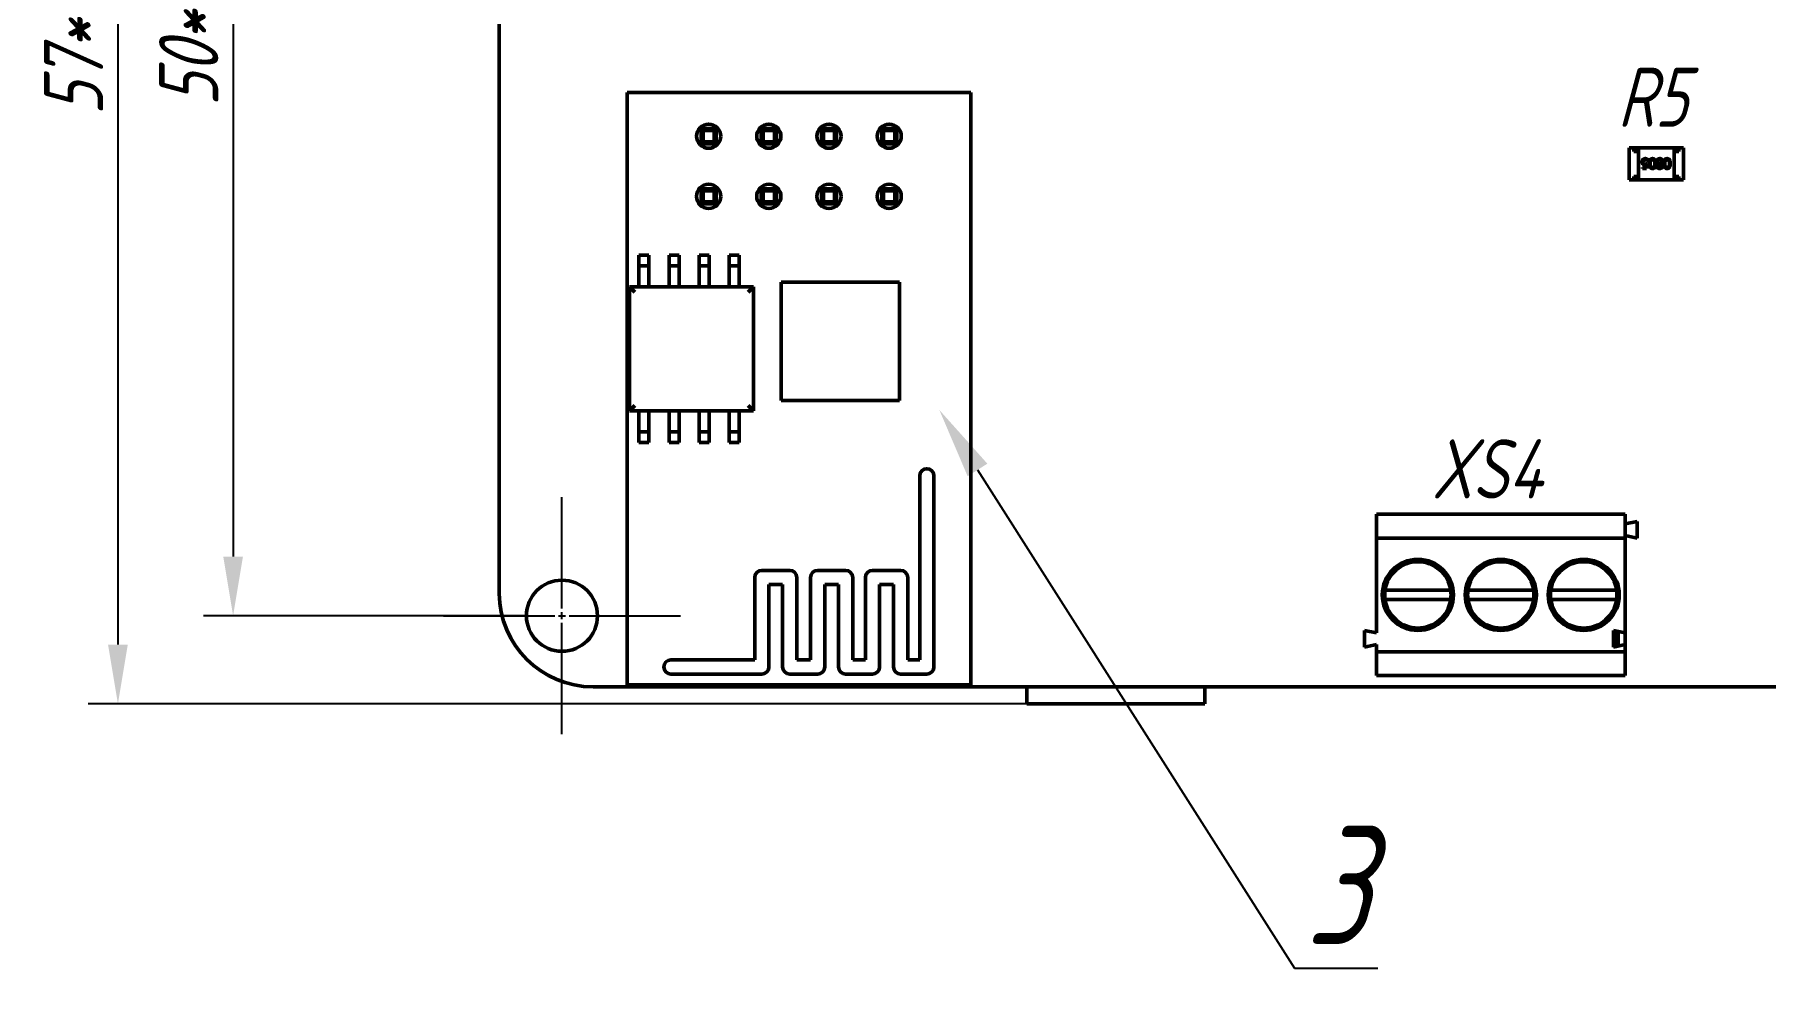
# Model space of a CAD drawing. Header units: millimetres. Extents: x 2803 to 446186229, y 1206 to 1506.
# Drawn here: x 2816.7 to 2889.8, y 1409.6 to 1449.5 of the extents above; entities that cross this region are included whole.
import ezdxf
from ezdxf import colors
from ezdxf.entities.mleader import LeaderData, LeaderLine
from ezdxf.math import Vec2, Vec3

# ---------------------------------------------------------------- set-up
doc = ezdxf.new("R2010")
doc.units = ezdxf.units.MM
doc.linetypes.add('CENTER2', pattern=[28.575, 19.05, -3.175, 3.175, -3.175])
doc.layers.add('Tonk', color=7, linetype='Continuous', lineweight=25)
doc.layers.add('Видимый контур (ГОСТ)', color=7, linetype='Continuous', lineweight=50)
doc.styles.get("Standard").update_dxf_attribs({"font": '', "width": 0.8, "oblique": 15})
doc.styles.get('Standard').set_extended_font_data('GOST type B')
doc.dimstyles.new('ISO-25', dxfattribs={"dimtxt": 2.5, "dimasz": 2.5, "dimexe": 1.25, "dimexo": 0, "dimtad": 1, "dimtxsty": 'Standard', "dimcen": 2.5, "dimadec": 0, "dimazin": 0, "dimtfac": 1, "dimtmove": 0, "dimatfit": 3, "dimfxl": 1, "dimarcsym": 0})

# ---------------------------------------------------------------- blocks, each defined once
blk = doc.blocks.new('*D35')
at = {"layer": 'Tonk', "color": 0, "lineweight": -2, "transparency": 16777216}
for p, q in [((2840.765, 1475.003), (2819.001, 1475.003)), ((2820.251, 1472.503), (2820.251, 1423.798)), ((2858.601, 1421.298), (2819.001, 1421.298))]:
    blk.add_line(p, q, dxfattribs=at)
at = {"layer": 'Tonk', "color": 0, "transparency": 16777216}
for points in [[(2819.834, 1472.503), (2820.668, 1472.503), (2820.251, 1475.003)], [(2819.834, 1423.798), (2820.668, 1423.798), (2820.251, 1421.298)]]:
    blk.add_solid(points, dxfattribs=at)
at = {"layer": 'Tonk', "color": 0, "transparency": 16777216, "insert": (2818.376, 1448.151), "char_height": 2.5, "attachment_point": 5, "rotation": 90}
blk.add_mtext('57*', dxfattribs=at)
blk = doc.blocks.new('*U41')
at = {"layer": 'Tonk', "color": 0, "linetype": 'CENTER2', "transparency": 16777216}
for p, q in [((0, 0.3), (0, 5)), ((-5, 0), (-0.3, 0)), ((0.3, 0), (5, 0)), ((0, -5), (0, -0.3))]:
    blk.add_line(p, q, dxfattribs=at)
at = {"layer": 'Tonk', "color": 0, "linetype": 'Continuous', "transparency": 16777216}
for p, q in [((-0.15, 0), (0.15, 0)), ((0, -0.15), (0, 0.15))]:
    blk.add_line(p, q, dxfattribs=at)
blk = doc.blocks.new('*D46')
at = {"layer": 'Tonk', "color": 0, "lineweight": -2, "transparency": 16777216}
for p, q in [((2837.49, 1472.009), (2823.862, 1472.009)), ((2825.112, 1469.509), (2825.112, 1427.519)), ((2837.49, 1425.019), (2823.862, 1425.019))]:
    blk.add_line(p, q, dxfattribs=at)
at = {"layer": 'Tonk', "color": 0, "transparency": 16777216}
for points in [[(2824.695, 1469.509), (2825.528, 1469.509), (2825.112, 1472.009)], [(2824.695, 1427.519), (2825.528, 1427.519), (2825.112, 1425.019)]]:
    blk.add_solid(points, dxfattribs=at)
at = {"layer": 'Tonk', "color": 0, "transparency": 16777216, "insert": (2823.237, 1448.514), "char_height": 2.5, "attachment_point": 5, "rotation": 90}
blk.add_mtext('50*', dxfattribs=at)

msp = doc.modelspace()

# ---------------------------------------------------------------- linework, layer by layer
at = {"layer": 'Видимый контур (ГОСТ)'}
for p, q in [((2836.34, 1425.959), (2836.335, 1470.574)), ((2841.74, 1447.099), (2841.74, 1422.099)), ((2856.24, 1447.099), (2841.74, 1447.099)), ((2856.24, 1422.099), (2856.24, 1447.099)), ((2844.862, 1444.942), (2844.862, 1445.577)), ((2844.862, 1445.577), (2845.497, 1445.577)), ((2844.943, 1445.497), (2844.862, 1445.577)), ((2844.943, 1445.497), (2845.417, 1445.497)), ((2844.943, 1445.022), (2844.943, 1445.497)), ((2845.417, 1445.497), (2845.497, 1445.577)), ((2845.417, 1445.497), (2845.417, 1445.022)), ((2845.497, 1445.577), (2845.497, 1444.942)), ((2847.402, 1444.942), (2847.402, 1445.577)), ((2847.402, 1445.577), (2848.037, 1445.577)), ((2847.483, 1445.497), (2847.402, 1445.577)), ((2847.483, 1445.497), (2847.957, 1445.497)), ((2847.483, 1445.022), (2847.483, 1445.497)), ((2847.957, 1445.497), (2848.037, 1445.577)), ((2847.957, 1445.497), (2847.957, 1445.022)), ((2848.037, 1445.577), (2848.037, 1444.942)), ((2849.942, 1444.942), (2849.942, 1445.577)), ((2849.942, 1445.577), (2850.577, 1445.577)), ((2850.023, 1445.497), (2849.942, 1445.577)), ((2850.023, 1445.497), (2850.497, 1445.497)), ((2850.023, 1445.022), (2850.023, 1445.497)), ((2850.497, 1445.497), (2850.577, 1445.577)), ((2850.497, 1445.497), (2850.497, 1445.022)), ((2850.577, 1445.577), (2850.577, 1444.942)), ((2852.482, 1444.942), (2852.482, 1445.577)), ((2852.482, 1445.577), (2853.117, 1445.577)), ((2852.563, 1445.497), (2852.482, 1445.577)), ((2852.563, 1445.497), (2853.037, 1445.497)), ((2852.563, 1445.022), (2852.563, 1445.497)), ((2853.037, 1445.497), (2853.117, 1445.577)), ((2853.037, 1445.497), (2853.037, 1445.022)), ((2853.117, 1445.577), (2853.117, 1444.942)), ((2844.943, 1445.022), (2844.862, 1444.942)), ((2845.497, 1444.942), (2844.862, 1444.942)), ((2845.417, 1445.022), (2844.943, 1445.022)), ((2845.417, 1445.022), (2845.497, 1444.942)), ((2847.483, 1445.022), (2847.402, 1444.942)), ((2848.037, 1444.942), (2847.402, 1444.942)), ((2847.957, 1445.022), (2847.483, 1445.022)), ((2847.957, 1445.022), (2848.037, 1444.942)), ((2850.023, 1445.022), (2849.942, 1444.942)), ((2850.577, 1444.942), (2849.942, 1444.942)), ((2850.497, 1445.022), (2850.023, 1445.022)), ((2850.497, 1445.022), (2850.577, 1444.942)), ((2852.563, 1445.022), (2852.482, 1444.942)), ((2853.117, 1444.942), (2852.482, 1444.942)), ((2853.037, 1445.022), (2852.563, 1445.022)), ((2853.037, 1445.022), (2853.117, 1444.942)), ((2884.02, 1444.764), (2884.02, 1443.414)), ((2884.02, 1444.764), (2884.22, 1444.764)), ((2884.42, 1444.764), (2884.22, 1444.764)), ((2884.22, 1444.764), (2884.22, 1444.614)), ((2884.42, 1443.414), (2884.42, 1444.764)), ((2884.42, 1444.764), (2885.92, 1444.764)), ((2886.12, 1444.764), (2885.92, 1444.764)), ((2885.92, 1443.414), (2885.92, 1444.764)), ((2886.12, 1444.614), (2886.12, 1444.764)), ((2886.32, 1444.764), (2886.12, 1444.764)), ((2886.32, 1444.764), (2886.32, 1443.414)), ((2884.22, 1444.614), (2884.42, 1444.614)), ((2884.42, 1444.614), (2884.42, 1443.564)), ((2884.724, 1443.942), (2884.746, 1444.048)), ((2884.793, 1444.101), (2884.752, 1443.901)), ((2884.834, 1444.199), (2884.798, 1444.199)), ((2885.92, 1444.614), (2886.12, 1444.614)), ((2885.92, 1444.614), (2885.92, 1443.564)), ((2884.02, 1443.414), (2884.22, 1443.414)), ((2884.22, 1443.564), (2884.22, 1443.414)), ((2884.42, 1443.564), (2884.22, 1443.564)), ((2884.22, 1443.414), (2884.42, 1443.414)), ((2884.42, 1443.414), (2885.92, 1443.414)), ((2884.588, 1443.942), (2884.724, 1443.942)), ((2884.588, 1443.901), (2884.588, 1443.942)), ((2884.752, 1443.901), (2884.588, 1443.901)), ((2886.12, 1443.564), (2885.92, 1443.564)), ((2885.92, 1443.414), (2886.12, 1443.414)), ((2886.12, 1443.414), (2886.12, 1443.564)), ((2886.32, 1443.414), (2886.12, 1443.414)), ((2844.862, 1442.402), (2844.862, 1443.037)), ((2844.862, 1443.037), (2845.497, 1443.037)), ((2844.943, 1442.957), (2844.862, 1443.037)), ((2844.943, 1442.957), (2845.417, 1442.957)), ((2844.943, 1442.482), (2844.943, 1442.957)), ((2845.417, 1442.957), (2845.497, 1443.037)), ((2845.417, 1442.957), (2845.417, 1442.482)), ((2845.497, 1443.037), (2845.497, 1442.402)), ((2847.402, 1442.402), (2847.402, 1443.037)), ((2847.402, 1443.037), (2848.037, 1443.037)), ((2847.483, 1442.957), (2847.402, 1443.037)), ((2847.483, 1442.957), (2847.957, 1442.957)), ((2847.483, 1442.482), (2847.483, 1442.957)), ((2847.957, 1442.957), (2848.037, 1443.037)), ((2847.957, 1442.957), (2847.957, 1442.482)), ((2848.037, 1443.037), (2848.037, 1442.402)), ((2849.942, 1442.402), (2849.942, 1443.037)), ((2849.942, 1443.037), (2850.577, 1443.037)), ((2850.023, 1442.957), (2849.942, 1443.037)), ((2850.023, 1442.957), (2850.497, 1442.957)), ((2850.023, 1442.482), (2850.023, 1442.957)), ((2850.497, 1442.957), (2850.577, 1443.037)), ((2850.497, 1442.957), (2850.497, 1442.482)), ((2850.577, 1443.037), (2850.577, 1442.402)), ((2852.482, 1442.402), (2852.482, 1443.037)), ((2852.482, 1443.037), (2853.117, 1443.037)), ((2852.563, 1442.957), (2852.482, 1443.037)), ((2852.563, 1442.957), (2853.037, 1442.957)), ((2852.563, 1442.482), (2852.563, 1442.957)), ((2853.037, 1442.957), (2853.117, 1443.037)), ((2853.037, 1442.957), (2853.037, 1442.482)), ((2853.117, 1443.037), (2853.117, 1442.402)), ((2844.943, 1442.482), (2844.862, 1442.402)), ((2845.497, 1442.402), (2844.862, 1442.402)), ((2845.417, 1442.482), (2844.943, 1442.482)), ((2845.417, 1442.482), (2845.497, 1442.402)), ((2847.483, 1442.482), (2847.402, 1442.402)), ((2848.037, 1442.402), (2847.402, 1442.402)), ((2847.957, 1442.482), (2847.483, 1442.482)), ((2847.957, 1442.482), (2848.037, 1442.402)), ((2850.023, 1442.482), (2849.942, 1442.402)), ((2850.577, 1442.402), (2849.942, 1442.402)), ((2850.497, 1442.482), (2850.023, 1442.482)), ((2850.497, 1442.482), (2850.577, 1442.402)), ((2852.563, 1442.482), (2852.482, 1442.402)), ((2853.117, 1442.402), (2852.482, 1442.402)), ((2853.037, 1442.482), (2852.563, 1442.482)), ((2853.037, 1442.482), (2853.117, 1442.402)), ((2842.24, 1440.234), (2842.66, 1440.234)), ((2842.24, 1439.984), (2842.24, 1440.234)), ((2842.24, 1439.784), (2842.24, 1439.984)), ((2842.24, 1439.784), (2842.66, 1439.784)), ((2842.24, 1439.384), (2842.24, 1439.784)), ((2842.66, 1439.984), (2842.66, 1440.234)), ((2842.66, 1439.784), (2842.66, 1439.984)), ((2842.66, 1439.384), (2842.66, 1439.784)), ((2843.51, 1440.234), (2843.93, 1440.234)), ((2843.51, 1439.984), (2843.51, 1440.234)), ((2843.51, 1439.784), (2843.51, 1439.984)), ((2843.51, 1439.784), (2843.93, 1439.784)), ((2843.51, 1439.384), (2843.51, 1439.784)), ((2843.93, 1439.984), (2843.93, 1440.234)), ((2843.93, 1439.784), (2843.93, 1439.984)), ((2843.93, 1439.384), (2843.93, 1439.784)), ((2844.78, 1440.234), (2845.2, 1440.234)), ((2844.78, 1439.984), (2844.78, 1440.234)), ((2844.78, 1439.784), (2844.78, 1439.984)), ((2844.78, 1439.784), (2845.2, 1439.784)), ((2844.78, 1439.384), (2844.78, 1439.784)), ((2845.2, 1439.984), (2845.2, 1440.234)), ((2845.2, 1439.784), (2845.2, 1439.984)), ((2845.2, 1439.384), (2845.2, 1439.784)), ((2846.05, 1440.234), (2846.47, 1440.234)), ((2846.05, 1439.984), (2846.05, 1440.234)), ((2846.05, 1439.784), (2846.05, 1439.984)), ((2846.05, 1439.784), (2846.47, 1439.784)), ((2846.05, 1439.384), (2846.05, 1439.784)), ((2846.47, 1439.984), (2846.47, 1440.234)), ((2846.47, 1439.784), (2846.47, 1439.984)), ((2846.47, 1439.384), (2846.47, 1439.784)), ((2841.84, 1433.669), (2841.84, 1438.899)), ((2841.84, 1438.899), (2847.07, 1438.899)), ((2841.946, 1438.793), (2841.84, 1438.899)), ((2842.24, 1438.899), (2842.24, 1439.384)), ((2842.66, 1438.899), (2842.66, 1439.384)), ((2843.51, 1438.899), (2843.51, 1439.384)), ((2843.93, 1438.899), (2843.93, 1439.384)), ((2844.78, 1438.899), (2844.78, 1439.384)), ((2845.2, 1438.899), (2845.2, 1439.384)), ((2846.05, 1438.899), (2846.05, 1439.384)), ((2846.47, 1438.899), (2846.47, 1439.384)), ((2846.964, 1438.793), (2847.07, 1438.899)), ((2847.07, 1438.899), (2847.07, 1433.669)), ((2848.24, 1439.099), (2848.24, 1434.099)), ((2853.24, 1439.099), (2848.24, 1439.099)), ((2853.24, 1434.099), (2853.24, 1439.099)), ((2841.946, 1438.793), (2842.064, 1438.674)), ((2846.964, 1438.793), (2846.846, 1438.674)), ((2841.946, 1433.775), (2841.84, 1433.669)), ((2841.946, 1433.775), (2842.064, 1433.893)), ((2846.964, 1433.775), (2846.846, 1433.893)), ((2846.964, 1433.775), (2847.07, 1433.669)), ((2848.24, 1434.099), (2853.24, 1434.099)), ((2847.07, 1433.669), (2841.84, 1433.669)), ((2842.24, 1433.184), (2842.24, 1433.669)), ((2842.24, 1432.784), (2842.24, 1433.184)), ((2842.66, 1433.184), (2842.66, 1433.669)), ((2842.66, 1432.784), (2842.66, 1433.184)), ((2843.51, 1433.184), (2843.51, 1433.669)), ((2843.51, 1432.784), (2843.51, 1433.184)), ((2843.93, 1433.184), (2843.93, 1433.669)), ((2843.93, 1432.784), (2843.93, 1433.184)), ((2844.78, 1433.184), (2844.78, 1433.669)), ((2844.78, 1432.784), (2844.78, 1433.184)), ((2845.2, 1433.184), (2845.2, 1433.669)), ((2845.2, 1432.784), (2845.2, 1433.184)), ((2846.05, 1433.184), (2846.05, 1433.669)), ((2846.05, 1432.784), (2846.05, 1433.184)), ((2846.47, 1433.184), (2846.47, 1433.669)), ((2846.47, 1432.784), (2846.47, 1433.184)), ((2842.24, 1432.784), (2842.66, 1432.784)), ((2842.24, 1432.584), (2842.24, 1432.784)), ((2842.24, 1432.584), (2842.24, 1432.334)), ((2842.24, 1432.334), (2842.66, 1432.334)), ((2842.66, 1432.584), (2842.66, 1432.784)), ((2842.66, 1432.584), (2842.66, 1432.334)), ((2843.51, 1432.784), (2843.93, 1432.784)), ((2843.51, 1432.584), (2843.51, 1432.784)), ((2843.51, 1432.584), (2843.51, 1432.334)), ((2843.51, 1432.334), (2843.93, 1432.334)), ((2843.93, 1432.584), (2843.93, 1432.784)), ((2843.93, 1432.584), (2843.93, 1432.334)), ((2844.78, 1432.784), (2845.2, 1432.784)), ((2844.78, 1432.584), (2844.78, 1432.784)), ((2844.78, 1432.584), (2844.78, 1432.334)), ((2844.78, 1432.334), (2845.2, 1432.334)), ((2845.2, 1432.584), (2845.2, 1432.784)), ((2845.2, 1432.584), (2845.2, 1432.334)), ((2846.05, 1432.784), (2846.47, 1432.784)), ((2846.05, 1432.584), (2846.05, 1432.784)), ((2846.05, 1432.584), (2846.05, 1432.334)), ((2846.05, 1432.334), (2846.47, 1432.334)), ((2846.47, 1432.584), (2846.47, 1432.784)), ((2846.47, 1432.584), (2846.47, 1432.334)), ((2854.087, 1430.922), (2854.087, 1423.158)), ((2854.687, 1422.858), (2854.687, 1430.922)), ((2873.36, 1429.299), (2873.36, 1428.299)), ((2883.86, 1429.299), (2873.36, 1429.299)), ((2883.86, 1429.299), (2883.86, 1428.299)), ((2883.86, 1428.899), (2884.36, 1428.999)), ((2884.36, 1428.999), (2884.36, 1428.299)), ((2873.36, 1428.299), (2873.36, 1424.299)), ((2873.36, 1428.299), (2883.86, 1428.299)), ((2884.36, 1428.299), (2883.86, 1428.399)), ((2883.86, 1428.299), (2883.86, 1424.299)), ((2847.124, 1426.632), (2847.124, 1423.158)), ((2848.603, 1426.932), (2847.424, 1426.932)), ((2848.903, 1423.158), (2848.903, 1426.632)), ((2849.482, 1426.632), (2849.482, 1423.158)), ((2850.961, 1426.932), (2849.782, 1426.932)), ((2851.261, 1423.158), (2851.261, 1426.632)), ((2851.796, 1426.632), (2851.796, 1423.158)), ((2853.28, 1426.932), (2852.096, 1426.932)), ((2853.58, 1423.158), (2853.58, 1426.632)), ((2847.724, 1422.858), (2847.724, 1426.332)), ((2847.724, 1426.332), (2848.303, 1426.332)), ((2848.303, 1426.332), (2848.303, 1422.858)), ((2850.082, 1422.858), (2850.082, 1426.332)), ((2850.082, 1426.332), (2850.661, 1426.332)), ((2850.661, 1426.332), (2850.661, 1422.858)), ((2852.396, 1422.858), (2852.396, 1426.332)), ((2852.396, 1426.332), (2852.98, 1426.332)), ((2852.98, 1426.332), (2852.98, 1422.858)), ((2873.724, 1426.099), (2876.496, 1426.099)), ((2877.224, 1426.099), (2879.996, 1426.099)), ((2880.724, 1426.099), (2883.496, 1426.099)), ((2873.724, 1425.699), (2876.496, 1425.699)), ((2877.224, 1425.699), (2879.996, 1425.699)), ((2880.724, 1425.699), (2883.496, 1425.699)), ((2873.36, 1424.299), (2872.86, 1424.399)), ((2872.86, 1424.399), (2872.86, 1423.699)), ((2883.36, 1424.399), (2883.36, 1423.699)), ((2883.86, 1424.299), (2883.36, 1424.399)), ((2883.46, 1423.719), (2883.46, 1424.379)), ((2883.56, 1424.359), (2883.56, 1423.739)), ((2883.86, 1423.799), (2883.86, 1424.299)), ((2872.86, 1423.699), (2873.36, 1423.799)), ((2873.36, 1423.799), (2873.36, 1423.499)), ((2883.36, 1423.699), (2883.86, 1423.799)), ((2883.86, 1423.799), (2883.86, 1423.499)), ((2847.124, 1423.158), (2843.589, 1423.158)), ((2849.482, 1423.158), (2848.903, 1423.158)), ((2851.796, 1423.158), (2851.261, 1423.158)), ((2854.087, 1423.158), (2853.58, 1423.158)), ((2873.36, 1423.499), (2873.36, 1422.499)), ((2873.36, 1423.499), (2883.86, 1423.499)), ((2883.86, 1423.499), (2883.86, 1422.499)), ((2841.74, 1422.099), (2856.24, 1422.099)), ((2843.589, 1422.558), (2847.424, 1422.558)), ((2848.603, 1422.558), (2849.782, 1422.558)), ((2850.961, 1422.558), (2852.096, 1422.558)), ((2853.28, 1422.558), (2854.387, 1422.558)), ((2873.36, 1422.499), (2873.66, 1422.499)), ((2876.56, 1422.499), (2873.66, 1422.499)), ((2876.56, 1422.499), (2877.16, 1422.499)), ((2880.06, 1422.499), (2877.16, 1422.499)), ((2880.06, 1422.499), (2880.66, 1422.499)), ((2883.56, 1422.499), (2880.66, 1422.499)), ((2883.56, 1422.499), (2883.86, 1422.499)), ((2943.863, 1422.019), (2840.305, 1422.018)), ((2858.601, 1421.298), (2858.601, 1422.018)), ((2866.121, 1422.018), (2866.121, 1421.298)), ((2858.601, 1421.298), (2858.743, 1421.298)), ((2859.387, 1421.298), (2858.743, 1421.298)), ((2859.387, 1421.298), (2859.745, 1421.298)), ((2864.976, 1421.298), (2859.745, 1421.298)), ((2864.976, 1421.298), (2865.334, 1421.298)), ((2865.979, 1421.298), (2865.334, 1421.298)), ((2865.979, 1421.298), (2866.121, 1421.298))]:
    msp.add_line(p, q, dxfattribs=at)
for centre, radius in [((2845.18, 1445.259), 0.51), ((2847.72, 1445.259), 0.51), ((2850.26, 1445.259), 0.51), ((2852.8, 1445.259), 0.51), ((2845.18, 1442.719), 0.51), ((2847.72, 1442.719), 0.51), ((2850.26, 1442.719), 0.51), ((2852.8, 1442.719), 0.51), ((2875.11, 1425.899), 1.5), ((2878.61, 1425.899), 1.5), ((2882.11, 1425.899), 1.5), ((2838.99, 1425.019), 1.5)]:
    msp.add_circle(centre, radius, dxfattribs=at)
for centre, radius, start, end in [((2854.387, 1430.922), 0.3, 0, 180), ((2875.11, 1425.899), 1.4, 8.21322, 171.7868), ((2878.61, 1425.899), 1.4, 8.21322, 171.7868), ((2882.11, 1425.899), 1.4, 8.21322, 171.7868), ((2847.424, 1426.632), 0.3, 90, 180), ((2848.603, 1426.632), 0.3, 0, 90), ((2849.782, 1426.632), 0.3, 90, 180), ((2850.961, 1426.632), 0.3, 0, 90), ((2852.096, 1426.632), 0.3, 90, 180), ((2853.28, 1426.632), 0.3, 0, 90), ((2840.302, 1425.98), 3.962, 180.30791, 270.03998), ((2875.11, 1425.899), 1.4, 171.7868, 188.21322), ((2875.11, 1425.899), 1.4, 351.7868, 8.21322), ((2878.61, 1425.899), 1.4, 171.7868, 188.21322), ((2878.61, 1425.899), 1.4, 351.7868, 8.21322), ((2882.11, 1425.899), 1.4, 171.7868, 188.21322), ((2882.11, 1425.899), 1.4, 351.7868, 8.21322), ((2875.11, 1425.899), 1.4, 188.21322, 351.7868), ((2878.61, 1425.899), 1.4, 188.21322, 351.7868), ((2882.11, 1425.899), 1.4, 188.21322, 351.7868), ((2843.589, 1422.858), 0.3, 90, 270), ((2847.424, 1422.858), 0.3, 270, 0), ((2848.603, 1422.858), 0.3, 180, 270), ((2849.782, 1422.858), 0.3, 270, 0), ((2850.961, 1422.858), 0.3, 180, 270), ((2852.096, 1422.858), 0.3, 270, 0), ((2853.28, 1422.858), 0.3, 180, 270), ((2854.387, 1422.858), 0.3, 270, 0)]:
    msp.add_arc(centre, radius, start, end, dxfattribs=at)
for points, knots in [([(2884.573, 1444.171), (2884.573, 1444.174), (2884.573, 1444.18), (2884.574, 1444.19), (2884.575, 1444.199), (2884.577, 1444.209), (2884.58, 1444.218), (2884.583, 1444.226), (2884.587, 1444.235), (2884.591, 1444.243), (2884.596, 1444.251), (2884.601, 1444.259), (2884.606, 1444.266), (2884.612, 1444.273), (2884.619, 1444.279), (2884.626, 1444.284), (2884.633, 1444.29), (2884.64, 1444.294), (2884.648, 1444.298), (2884.657, 1444.302), (2884.665, 1444.305), (2884.674, 1444.307), (2884.683, 1444.309), (2884.693, 1444.311), (2884.702, 1444.312), (2884.709, 1444.312), (2884.712, 1444.312)], [0, 0, 0, 0, 0.044014, 0.087434, 0.130118, 0.172554, 0.214555, 0.256298, 0.298438, 0.340849, 0.382715, 0.423924, 0.464246, 0.504074, 0.543862, 0.583567, 0.623094, 0.663229, 0.703551, 0.743938, 0.784541, 0.82575, 0.867757, 0.910745, 0.954914, 1, 1, 1, 1]), ([(2884.699, 1444.04), (2884.694, 1444.04), (2884.685, 1444.04), (2884.673, 1444.042), (2884.66, 1444.045), (2884.649, 1444.049), (2884.638, 1444.054), (2884.627, 1444.06), (2884.617, 1444.068), (2884.608, 1444.077), (2884.6, 1444.086), (2884.593, 1444.096), (2884.586, 1444.107), (2884.581, 1444.119), (2884.578, 1444.131), (2884.575, 1444.143), (2884.573, 1444.157), (2884.573, 1444.166), (2884.573, 1444.171)], [0, 0, 0, 0, 0.065808, 0.129394, 0.190894, 0.251281, 0.310815, 0.370371, 0.430768, 0.492881, 0.555104, 0.616067, 0.677256, 0.73826, 0.800762, 0.864778, 0.931045, 1, 1, 1, 1]), ([(2884.71, 1444.271), (2884.707, 1444.271), (2884.7, 1444.27), (2884.69, 1444.269), (2884.681, 1444.267), (2884.671, 1444.263), (2884.663, 1444.259), (2884.654, 1444.254), (2884.646, 1444.249), (2884.638, 1444.242), (2884.632, 1444.234), (2884.625, 1444.226), (2884.62, 1444.218), (2884.616, 1444.209), (2884.613, 1444.2), (2884.61, 1444.19), (2884.609, 1444.18), (2884.609, 1444.173), (2884.609, 1444.169)], [0, 0, 0, 0, 0.064207, 0.126425, 0.18768, 0.248216, 0.308305, 0.369661, 0.431699, 0.495947, 0.559758, 0.622295, 0.683911, 0.745092, 0.80674, 0.869087, 0.93329, 1, 1, 1, 1]), ([(2884.609, 1444.169), (2884.609, 1444.166), (2884.609, 1444.16), (2884.61, 1444.151), (2884.612, 1444.142), (2884.615, 1444.134), (2884.619, 1444.126), (2884.623, 1444.118), (2884.629, 1444.112), (2884.635, 1444.105), (2884.642, 1444.1), (2884.649, 1444.095), (2884.657, 1444.09), (2884.666, 1444.087), (2884.675, 1444.084), (2884.684, 1444.082), (2884.695, 1444.081), (2884.702, 1444.081), (2884.705, 1444.081)], [0, 0, 0, 0, 0.065351, 0.127916, 0.18836, 0.247216, 0.30563, 0.36377, 0.422661, 0.482687, 0.5433, 0.604118, 0.664965, 0.727413, 0.791468, 0.858055, 0.927037, 1, 1, 1, 1]), ([(2884.746, 1444.048), (2884.742, 1444.046), (2884.733, 1444.044), (2884.721, 1444.042), (2884.71, 1444.04), (2884.702, 1444.04), (2884.699, 1444.04)], [0, 0, 0, 0, 0.275068, 0.532901, 0.773973, 1, 1, 1, 1]), ([(2884.705, 1444.081), (2884.712, 1444.081), (2884.725, 1444.081), (2884.765, 1444.091), (2884.784, 1444.098), (2884.793, 1444.101)], [0, 0, 0, 0, 0.001976248, 0.001976248, 0.003940074, 0.003940074, 0.003940074, 0.003940074]), ([(2884.798, 1444.199), (2884.798, 1444.203), (2884.796, 1444.21), (2884.792, 1444.22), (2884.788, 1444.229), (2884.782, 1444.238), (2884.776, 1444.245), (2884.768, 1444.251), (2884.76, 1444.257), (2884.751, 1444.262), (2884.741, 1444.266), (2884.731, 1444.268), (2884.721, 1444.27), (2884.714, 1444.271), (2884.71, 1444.271)], [0, 0, 0, 0, 0.094687, 0.181994, 0.264377, 0.34218, 0.418618, 0.496509, 0.577369, 0.661511, 0.746733, 0.831258, 0.915206, 1, 1, 1, 1]), ([(2884.712, 1444.312), (2884.716, 1444.312), (2884.724, 1444.311), (2884.736, 1444.31), (2884.747, 1444.307), (2884.757, 1444.304), (2884.767, 1444.3), (2884.777, 1444.294), (2884.786, 1444.288), (2884.795, 1444.28), (2884.802, 1444.272), (2884.81, 1444.263), (2884.816, 1444.254), (2884.821, 1444.244), (2884.826, 1444.234), (2884.83, 1444.223), (2884.832, 1444.211), (2884.834, 1444.203), (2884.834, 1444.199)], [0, 0, 0, 0, 0.065421, 0.128708, 0.190236, 0.250724, 0.310637, 0.370766, 0.431615, 0.493523, 0.555883, 0.617342, 0.678668, 0.740711, 0.802985, 0.866803, 0.932347, 1, 1, 1, 1]), ([(2884.875, 1444.102), (2884.875, 1444.108), (2884.876, 1444.12), (2884.876, 1444.137), (2884.878, 1444.154), (2884.88, 1444.169), (2884.882, 1444.184), (2884.885, 1444.197), (2884.889, 1444.21), (2884.893, 1444.221), (2884.898, 1444.232), (2884.903, 1444.242), (2884.909, 1444.252), (2884.915, 1444.261), (2884.921, 1444.269), (2884.928, 1444.276), (2884.935, 1444.283), (2884.943, 1444.289), (2884.951, 1444.294), (2884.959, 1444.299), (2884.968, 1444.303), (2884.976, 1444.306), (2884.985, 1444.309), (2884.995, 1444.31), (2885.004, 1444.312), (2885.01, 1444.312), (2885.013, 1444.312)], [0, 0, 0, 0, 0.065063, 0.126773, 0.185516, 0.240765, 0.29298, 0.34225, 0.388919, 0.432776, 0.474628, 0.514775, 0.553606, 0.591426, 0.628028, 0.663804, 0.698984, 0.733591, 0.767628, 0.801208, 0.834264, 0.866981, 0.89972, 0.932702, 0.966176, 1, 1, 1, 1]), ([(2885.013, 1443.891), (2885.01, 1443.891), (2885.004, 1443.891), (2884.995, 1443.892), (2884.985, 1443.894), (2884.977, 1443.897), (2884.968, 1443.9), (2884.959, 1443.904), (2884.951, 1443.908), (2884.943, 1443.914), (2884.936, 1443.919), (2884.928, 1443.926), (2884.921, 1443.934), (2884.915, 1443.942), (2884.909, 1443.95), (2884.903, 1443.96), (2884.898, 1443.97), (2884.893, 1443.981), (2884.889, 1443.993), (2884.885, 1444.006), (2884.882, 1444.019), (2884.88, 1444.034), (2884.878, 1444.049), (2884.876, 1444.066), (2884.876, 1444.083), (2884.875, 1444.095), (2884.875, 1444.102)], [0, 0, 0, 0, 0.033788, 0.067194, 0.099862, 0.132567, 0.165151, 0.197913, 0.231319, 0.265083, 0.299255, 0.334399, 0.369943, 0.406284, 0.444064, 0.482998, 0.523354, 0.565537, 0.609613, 0.656391, 0.705885, 0.758325, 0.813832, 0.872795, 0.934722, 1, 1, 1, 1]), ([(2884.926, 1444.202), (2884.925, 1444.198), (2884.923, 1444.191), (2884.92, 1444.18), (2884.917, 1444.168), (2884.915, 1444.156), (2884.913, 1444.143), (2884.912, 1444.13), (2884.911, 1444.116), (2884.911, 1444.106), (2884.911, 1444.101)], [0, 0, 0, 0, 0.110588, 0.224542, 0.342503, 0.464324, 0.590756, 0.722227, 0.858843, 1, 1, 1, 1]), ([(2884.911, 1444.101), (2884.911, 1444.097), (2884.911, 1444.087), (2884.912, 1444.073), (2884.913, 1444.06), (2884.914, 1444.048), (2884.916, 1444.036), (2884.919, 1444.025), (2884.921, 1444.015), (2884.925, 1444.005), (2884.928, 1443.996), (2884.932, 1443.987), (2884.936, 1443.979), (2884.941, 1443.972), (2884.945, 1443.966), (2884.951, 1443.96), (2884.956, 1443.954), (2884.964, 1443.948), (2884.974, 1443.942), (2884.986, 1443.936), (2884.999, 1443.933), (2885.008, 1443.932), (2885.012, 1443.932)], [0, 0, 0, 0, 0.065681, 0.128486, 0.188175, 0.245106, 0.299448, 0.350823, 0.399942, 0.446672, 0.491255, 0.533376, 0.573853, 0.612526, 0.649597, 0.685532, 0.720106, 0.753838, 0.818925, 0.880493, 0.940311, 1, 1, 1, 1]), ([(2885.012, 1444.271), (2885.008, 1444.27), (2884.999, 1444.27), (2884.986, 1444.267), (2884.973, 1444.261), (2884.964, 1444.255), (2884.956, 1444.249), (2884.951, 1444.244), (2884.946, 1444.238), (2884.941, 1444.232), (2884.937, 1444.225), (2884.933, 1444.218), (2884.929, 1444.21), (2884.927, 1444.205), (2884.926, 1444.202)], [0, 0, 0, 0, 0.112813, 0.225394, 0.339595, 0.459675, 0.521735, 0.583926, 0.648174, 0.713881, 0.781004, 0.851451, 0.924051, 1, 1, 1, 1]), ([(2885.111, 1444.101), (2885.111, 1444.107), (2885.111, 1444.117), (2885.111, 1444.132), (2885.11, 1444.146), (2885.108, 1444.159), (2885.107, 1444.171), (2885.105, 1444.182), (2885.102, 1444.192), (2885.099, 1444.202), (2885.096, 1444.21), (2885.092, 1444.218), (2885.088, 1444.225), (2885.084, 1444.231), (2885.079, 1444.238), (2885.074, 1444.243), (2885.069, 1444.249), (2885.061, 1444.255), (2885.051, 1444.261), (2885.038, 1444.267), (2885.025, 1444.27), (2885.017, 1444.27), (2885.012, 1444.271)], [0, 0, 0, 0, 0.072951, 0.141584, 0.205926, 0.265301, 0.320597, 0.371817, 0.41879, 0.461699, 0.502134, 0.540804, 0.578181, 0.614297, 0.649678, 0.684299, 0.718359, 0.752081, 0.817652, 0.879722, 0.939966, 1, 1, 1, 1]), ([(2885.012, 1443.932), (2885.017, 1443.932), (2885.025, 1443.933), (2885.039, 1443.936), (2885.051, 1443.942), (2885.061, 1443.948), (2885.069, 1443.954), (2885.074, 1443.959), (2885.079, 1443.965), (2885.084, 1443.971), (2885.088, 1443.978), (2885.092, 1443.985), (2885.096, 1443.993), (2885.099, 1444.001), (2885.102, 1444.01), (2885.104, 1444.02), (2885.107, 1444.031), (2885.108, 1444.043), (2885.11, 1444.056), (2885.111, 1444.071), (2885.111, 1444.086), (2885.111, 1444.096), (2885.111, 1444.101)], [0, 0, 0, 0, 0.060387, 0.120883, 0.182755, 0.247811, 0.281299, 0.315088, 0.349702, 0.384857, 0.420966, 0.458511, 0.497175, 0.537602, 0.580503, 0.627468, 0.678388, 0.733983, 0.793747, 0.857714, 0.926698, 1, 1, 1, 1]), ([(2885.013, 1444.312), (2885.017, 1444.312), (2885.023, 1444.312), (2885.032, 1444.31), (2885.041, 1444.309), (2885.05, 1444.306), (2885.058, 1444.303), (2885.066, 1444.299), (2885.074, 1444.295), (2885.082, 1444.29), (2885.09, 1444.284), (2885.097, 1444.277), (2885.103, 1444.27), (2885.11, 1444.262), (2885.115, 1444.254), (2885.121, 1444.244), (2885.126, 1444.234), (2885.13, 1444.224), (2885.134, 1444.212), (2885.138, 1444.2), (2885.141, 1444.186), (2885.143, 1444.171), (2885.145, 1444.155), (2885.146, 1444.138), (2885.147, 1444.12), (2885.147, 1444.108), (2885.147, 1444.102)], [0, 0, 0, 0, 0.033787, 0.066622, 0.099285, 0.131361, 0.163585, 0.196104, 0.228902, 0.262158, 0.295991, 0.330218, 0.36506, 0.400951, 0.43762, 0.475708, 0.515381, 0.556414, 0.599765, 0.646424, 0.696431, 0.749782, 0.806573, 0.867436, 0.931887, 1, 1, 1, 1]), ([(2885.147, 1444.102), (2885.147, 1444.095), (2885.147, 1444.083), (2885.146, 1444.065), (2885.145, 1444.048), (2885.143, 1444.032), (2885.141, 1444.017), (2885.138, 1444.003), (2885.134, 1443.991), (2885.13, 1443.979), (2885.126, 1443.969), (2885.121, 1443.959), (2885.116, 1443.95), (2885.11, 1443.941), (2885.104, 1443.933), (2885.097, 1443.926), (2885.09, 1443.919), (2885.083, 1443.913), (2885.075, 1443.908), (2885.067, 1443.904), (2885.058, 1443.9), (2885.05, 1443.897), (2885.041, 1443.894), (2885.032, 1443.892), (2885.023, 1443.891), (2885.017, 1443.891), (2885.013, 1443.891)], [0, 0, 0, 0, 0.068595, 0.133246, 0.194313, 0.251279, 0.304513, 0.354235, 0.400481, 0.443411, 0.484015, 0.523252, 0.561042, 0.5979, 0.633518, 0.668314, 0.702496, 0.736685, 0.770293, 0.803437, 0.835913, 0.86846, 0.900847, 0.933467, 0.966258, 1, 1, 1, 1]), ([(2885.183, 1444.185), (2885.183, 1444.189), (2885.183, 1444.196), (2885.185, 1444.208), (2885.187, 1444.219), (2885.19, 1444.229), (2885.195, 1444.239), (2885.2, 1444.249), (2885.206, 1444.259), (2885.211, 1444.265), (2885.213, 1444.268)], [0, 0, 0, 0, 0.128158, 0.253673, 0.377325, 0.499385, 0.622918, 0.745839, 0.871395, 1, 1, 1, 1]), ([(2885.26, 1444.079), (2885.257, 1444.08), (2885.251, 1444.084), (2885.242, 1444.089), (2885.233, 1444.095), (2885.226, 1444.1), (2885.218, 1444.106), (2885.212, 1444.112), (2885.206, 1444.119), (2885.202, 1444.125), (2885.197, 1444.132), (2885.193, 1444.139), (2885.19, 1444.146), (2885.188, 1444.153), (2885.186, 1444.161), (2885.184, 1444.169), (2885.183, 1444.177), (2885.183, 1444.182), (2885.183, 1444.185)], [0, 0, 0, 0, 0.079525, 0.1551, 0.22722, 0.295911, 0.362056, 0.42552, 0.485813, 0.544495, 0.60146, 0.657841, 0.713974, 0.769468, 0.82613, 0.882885, 0.940701, 1, 1, 1, 1]), ([(2885.204, 1443.995), (2885.204, 1443.999), (2885.204, 1444.008), (2885.207, 1444.02), (2885.211, 1444.032), (2885.218, 1444.043), (2885.226, 1444.053), (2885.236, 1444.062), (2885.247, 1444.071), (2885.256, 1444.076), (2885.26, 1444.079)], [0, 0, 0, 0, 0.121904, 0.239413, 0.35541, 0.472091, 0.592859, 0.718703, 0.854892, 1, 1, 1, 1]), ([(2885.213, 1444.268), (2885.217, 1444.271), (2885.223, 1444.278), (2885.234, 1444.287), (2885.246, 1444.295), (2885.258, 1444.301), (2885.272, 1444.306), (2885.287, 1444.309), (2885.303, 1444.311), (2885.314, 1444.312), (2885.32, 1444.312)], [0, 0, 0, 0, 0.119283, 0.237093, 0.354796, 0.474576, 0.59746, 0.724926, 0.858883, 1, 1, 1, 1]), ([(2885.319, 1444.271), (2885.315, 1444.271), (2885.308, 1444.27), (2885.297, 1444.269), (2885.287, 1444.267), (2885.278, 1444.264), (2885.269, 1444.261), (2885.261, 1444.256), (2885.253, 1444.251), (2885.246, 1444.245), (2885.24, 1444.239), (2885.234, 1444.232), (2885.229, 1444.225), (2885.226, 1444.218), (2885.223, 1444.21), (2885.22, 1444.202), (2885.219, 1444.194), (2885.219, 1444.188), (2885.219, 1444.186)], [0, 0, 0, 0, 0.076559, 0.149161, 0.218827, 0.285567, 0.350313, 0.414125, 0.477179, 0.540368, 0.602202, 0.662034, 0.719934, 0.775907, 0.831115, 0.886667, 0.942552, 1, 1, 1, 1]), ([(2885.219, 1444.186), (2885.219, 1444.183), (2885.219, 1444.178), (2885.221, 1444.17), (2885.223, 1444.162), (2885.226, 1444.154), (2885.23, 1444.147), (2885.235, 1444.14), (2885.241, 1444.133), (2885.248, 1444.127), (2885.255, 1444.121), (2885.263, 1444.116), (2885.271, 1444.111), (2885.279, 1444.108), (2885.288, 1444.105), (2885.297, 1444.103), (2885.307, 1444.102), (2885.313, 1444.101), (2885.317, 1444.101)], [0, 0, 0, 0, 0.057339, 0.113063, 0.169181, 0.225775, 0.283826, 0.343454, 0.405907, 0.471392, 0.538003, 0.603064, 0.667602, 0.732225, 0.797005, 0.863048, 0.930357, 1, 1, 1, 1]), ([(2885.318, 1444.06), (2885.314, 1444.06), (2885.308, 1444.06), (2885.298, 1444.058), (2885.288, 1444.055), (2885.279, 1444.051), (2885.27, 1444.046), (2885.262, 1444.04), (2885.255, 1444.034), (2885.25, 1444.026), (2885.245, 1444.018), (2885.242, 1444.01), (2885.24, 1444.002), (2885.24, 1443.996), (2885.239, 1443.994)], [0, 0, 0, 0, 0.08969, 0.178494, 0.266838, 0.356558, 0.445334, 0.530806, 0.614076, 0.697707, 0.779142, 0.855354, 0.928557, 1, 1, 1, 1]), ([(2885.317, 1444.101), (2885.32, 1444.101), (2885.327, 1444.102), (2885.338, 1444.103), (2885.347, 1444.105), (2885.357, 1444.108), (2885.366, 1444.112), (2885.374, 1444.116), (2885.382, 1444.122), (2885.39, 1444.128), (2885.397, 1444.134), (2885.402, 1444.141), (2885.408, 1444.149), (2885.412, 1444.156), (2885.415, 1444.164), (2885.417, 1444.172), (2885.419, 1444.181), (2885.419, 1444.187), (2885.419, 1444.189)], [0, 0, 0, 0, 0.071269, 0.139812, 0.206497, 0.271535, 0.336082, 0.400528, 0.464984, 0.53005, 0.594423, 0.655583, 0.714849, 0.772115, 0.828999, 0.885122, 0.942079, 1, 1, 1, 1]), ([(2885.398, 1443.994), (2885.398, 1443.996), (2885.398, 1444.001), (2885.397, 1444.007), (2885.395, 1444.013), (2885.392, 1444.018), (2885.389, 1444.024), (2885.385, 1444.03), (2885.38, 1444.035), (2885.374, 1444.04), (2885.368, 1444.045), (2885.362, 1444.049), (2885.355, 1444.052), (2885.348, 1444.055), (2885.341, 1444.058), (2885.333, 1444.059), (2885.326, 1444.06), (2885.32, 1444.06), (2885.318, 1444.06)], [0, 0, 0, 0, 0.054564, 0.107826, 0.161924, 0.21751, 0.274498, 0.334815, 0.397555, 0.464755, 0.532901, 0.600097, 0.665354, 0.731084, 0.796883, 0.863292, 0.930831, 1, 1, 1, 1]), ([(2885.419, 1444.189), (2885.419, 1444.193), (2885.418, 1444.2), (2885.416, 1444.211), (2885.412, 1444.221), (2885.407, 1444.231), (2885.4, 1444.24), (2885.391, 1444.248), (2885.382, 1444.255), (2885.371, 1444.261), (2885.36, 1444.265), (2885.347, 1444.268), (2885.333, 1444.27), (2885.324, 1444.271), (2885.319, 1444.271)], [0, 0, 0, 0, 0.074898, 0.148596, 0.224471, 0.302323, 0.381919, 0.461149, 0.542417, 0.626716, 0.714597, 0.804903, 0.900127, 1, 1, 1, 1]), ([(2885.32, 1444.312), (2885.325, 1444.312), (2885.335, 1444.311), (2885.351, 1444.31), (2885.365, 1444.307), (2885.378, 1444.302), (2885.39, 1444.297), (2885.401, 1444.29), (2885.412, 1444.282), (2885.421, 1444.273), (2885.429, 1444.264), (2885.436, 1444.254), (2885.441, 1444.243), (2885.446, 1444.233), (2885.45, 1444.222), (2885.453, 1444.211), (2885.455, 1444.2), (2885.455, 1444.192), (2885.455, 1444.188)], [0, 0, 0, 0, 0.078556, 0.152863, 0.22356, 0.290375, 0.355403, 0.418291, 0.480389, 0.543073, 0.604924, 0.664398, 0.721943, 0.778375, 0.83383, 0.888861, 0.944089, 1, 1, 1, 1]), ([(2885.455, 1444.188), (2885.455, 1444.185), (2885.455, 1444.18), (2885.454, 1444.172), (2885.452, 1444.164), (2885.45, 1444.156), (2885.448, 1444.148), (2885.444, 1444.141), (2885.441, 1444.134), (2885.436, 1444.127), (2885.431, 1444.12), (2885.426, 1444.114), (2885.419, 1444.107), (2885.412, 1444.101), (2885.404, 1444.095), (2885.395, 1444.089), (2885.386, 1444.084), (2885.379, 1444.08), (2885.376, 1444.079)], [0, 0, 0, 0, 0.058854, 0.116315, 0.172675, 0.22878, 0.28458, 0.340257, 0.39663, 0.453507, 0.512318, 0.572648, 0.636022, 0.702363, 0.771483, 0.844184, 0.92007, 1, 1, 1, 1]), ([(2885.376, 1444.079), (2885.381, 1444.076), (2885.39, 1444.071), (2885.401, 1444.062), (2885.412, 1444.052), (2885.42, 1444.042), (2885.426, 1444.03), (2885.431, 1444.019), (2885.434, 1444.006), (2885.434, 1443.998), (2885.434, 1443.994)], [0, 0, 0, 0, 0.14586, 0.282426, 0.41085, 0.535029, 0.654701, 0.770133, 0.884556, 1, 1, 1, 1]), ([(2885.491, 1444.102), (2885.491, 1444.108), (2885.491, 1444.12), (2885.492, 1444.137), (2885.493, 1444.154), (2885.495, 1444.169), (2885.498, 1444.184), (2885.501, 1444.197), (2885.504, 1444.21), (2885.509, 1444.221), (2885.513, 1444.232), (2885.518, 1444.242), (2885.524, 1444.252), (2885.53, 1444.261), (2885.536, 1444.269), (2885.543, 1444.276), (2885.551, 1444.283), (2885.558, 1444.289), (2885.566, 1444.294), (2885.575, 1444.299), (2885.583, 1444.303), (2885.592, 1444.306), (2885.601, 1444.309), (2885.61, 1444.31), (2885.619, 1444.312), (2885.626, 1444.312), (2885.629, 1444.312)], [0, 0, 0, 0, 0.065063, 0.126773, 0.185516, 0.240765, 0.29298, 0.34225, 0.388919, 0.432776, 0.474628, 0.514775, 0.553606, 0.591426, 0.628028, 0.663804, 0.698984, 0.733591, 0.767628, 0.801208, 0.834264, 0.866981, 0.89972, 0.932702, 0.966176, 1, 1, 1, 1]), ([(2885.629, 1443.891), (2885.626, 1443.891), (2885.619, 1443.891), (2885.61, 1443.892), (2885.601, 1443.894), (2885.592, 1443.897), (2885.583, 1443.9), (2885.575, 1443.904), (2885.567, 1443.908), (2885.559, 1443.914), (2885.551, 1443.919), (2885.544, 1443.926), (2885.537, 1443.934), (2885.53, 1443.942), (2885.524, 1443.95), (2885.519, 1443.96), (2885.514, 1443.97), (2885.509, 1443.981), (2885.505, 1443.993), (2885.501, 1444.006), (2885.498, 1444.019), (2885.495, 1444.034), (2885.493, 1444.049), (2885.492, 1444.066), (2885.491, 1444.083), (2885.491, 1444.095), (2885.491, 1444.102)], [0, 0, 0, 0, 0.033788, 0.067194, 0.099862, 0.132567, 0.165151, 0.197913, 0.231319, 0.265083, 0.299255, 0.334399, 0.369943, 0.406284, 0.444064, 0.482998, 0.523354, 0.565537, 0.609613, 0.656391, 0.705885, 0.758325, 0.813832, 0.872795, 0.934722, 1, 1, 1, 1]), ([(2885.542, 1444.202), (2885.541, 1444.198), (2885.538, 1444.191), (2885.535, 1444.18), (2885.532, 1444.168), (2885.53, 1444.156), (2885.529, 1444.143), (2885.528, 1444.13), (2885.527, 1444.116), (2885.527, 1444.106), (2885.527, 1444.101)], [0, 0, 0, 0, 0.110588, 0.224542, 0.342503, 0.464324, 0.590756, 0.722227, 0.858843, 1, 1, 1, 1]), ([(2885.527, 1444.101), (2885.527, 1444.097), (2885.527, 1444.087), (2885.527, 1444.073), (2885.529, 1444.06), (2885.53, 1444.048), (2885.532, 1444.036), (2885.534, 1444.025), (2885.537, 1444.015), (2885.54, 1444.005), (2885.543, 1443.996), (2885.547, 1443.987), (2885.551, 1443.979), (2885.556, 1443.972), (2885.561, 1443.966), (2885.566, 1443.96), (2885.571, 1443.954), (2885.579, 1443.948), (2885.589, 1443.942), (2885.602, 1443.936), (2885.614, 1443.933), (2885.623, 1443.932), (2885.628, 1443.932)], [0, 0, 0, 0, 0.065681, 0.128486, 0.188175, 0.245106, 0.299448, 0.350823, 0.399942, 0.446672, 0.491255, 0.533376, 0.573853, 0.612526, 0.649597, 0.685532, 0.720106, 0.753838, 0.818925, 0.880493, 0.940311, 1, 1, 1, 1]), ([(2885.628, 1444.271), (2885.623, 1444.27), (2885.614, 1444.27), (2885.601, 1444.267), (2885.589, 1444.261), (2885.579, 1444.255), (2885.572, 1444.249), (2885.566, 1444.244), (2885.561, 1444.238), (2885.557, 1444.232), (2885.552, 1444.225), (2885.548, 1444.218), (2885.545, 1444.21), (2885.543, 1444.205), (2885.542, 1444.202)], [0, 0, 0, 0, 0.112813, 0.225394, 0.339595, 0.459675, 0.521735, 0.583926, 0.648174, 0.713881, 0.781004, 0.851451, 0.924051, 1, 1, 1, 1]), ([(2885.727, 1444.101), (2885.727, 1444.107), (2885.727, 1444.117), (2885.726, 1444.132), (2885.725, 1444.146), (2885.724, 1444.159), (2885.722, 1444.171), (2885.72, 1444.182), (2885.717, 1444.192), (2885.715, 1444.202), (2885.711, 1444.21), (2885.708, 1444.218), (2885.704, 1444.225), (2885.699, 1444.231), (2885.695, 1444.238), (2885.69, 1444.243), (2885.684, 1444.249), (2885.676, 1444.255), (2885.666, 1444.261), (2885.654, 1444.267), (2885.641, 1444.27), (2885.632, 1444.27), (2885.628, 1444.271)], [0, 0, 0, 0, 0.072951, 0.141584, 0.205926, 0.265301, 0.320597, 0.371817, 0.41879, 0.461699, 0.502134, 0.540804, 0.578181, 0.614297, 0.649678, 0.684299, 0.718359, 0.752081, 0.817652, 0.879722, 0.939966, 1, 1, 1, 1]), ([(2885.628, 1443.932), (2885.632, 1443.932), (2885.641, 1443.933), (2885.654, 1443.936), (2885.667, 1443.942), (2885.676, 1443.948), (2885.684, 1443.954), (2885.689, 1443.959), (2885.695, 1443.965), (2885.699, 1443.971), (2885.704, 1443.978), (2885.708, 1443.985), (2885.711, 1443.993), (2885.714, 1444.001), (2885.717, 1444.01), (2885.72, 1444.02), (2885.722, 1444.031), (2885.724, 1444.043), (2885.725, 1444.056), (2885.726, 1444.071), (2885.727, 1444.086), (2885.727, 1444.096), (2885.727, 1444.101)], [0, 0, 0, 0, 0.060387, 0.120883, 0.182755, 0.247811, 0.281299, 0.315088, 0.349702, 0.384857, 0.420966, 0.458511, 0.497175, 0.537602, 0.580503, 0.627468, 0.678388, 0.733983, 0.793747, 0.857714, 0.926698, 1, 1, 1, 1]), ([(2885.629, 1444.312), (2885.632, 1444.312), (2885.638, 1444.312), (2885.647, 1444.31), (2885.656, 1444.309), (2885.665, 1444.306), (2885.674, 1444.303), (2885.682, 1444.299), (2885.69, 1444.295), (2885.698, 1444.29), (2885.705, 1444.284), (2885.712, 1444.277), (2885.719, 1444.27), (2885.725, 1444.262), (2885.731, 1444.254), (2885.736, 1444.244), (2885.741, 1444.234), (2885.746, 1444.224), (2885.75, 1444.212), (2885.753, 1444.2), (2885.756, 1444.186), (2885.758, 1444.171), (2885.76, 1444.155), (2885.762, 1444.138), (2885.762, 1444.12), (2885.763, 1444.108), (2885.763, 1444.102)], [0, 0, 0, 0, 0.033787, 0.066622, 0.099285, 0.131361, 0.163585, 0.196104, 0.228902, 0.262158, 0.295991, 0.330218, 0.36506, 0.400951, 0.43762, 0.475708, 0.515381, 0.556414, 0.599765, 0.646424, 0.696431, 0.749782, 0.806573, 0.867436, 0.931887, 1, 1, 1, 1]), ([(2885.763, 1444.102), (2885.763, 1444.095), (2885.762, 1444.083), (2885.762, 1444.065), (2885.76, 1444.048), (2885.758, 1444.032), (2885.756, 1444.017), (2885.753, 1444.003), (2885.75, 1443.991), (2885.746, 1443.979), (2885.741, 1443.969), (2885.737, 1443.959), (2885.731, 1443.95), (2885.725, 1443.941), (2885.719, 1443.933), (2885.713, 1443.926), (2885.705, 1443.919), (2885.698, 1443.913), (2885.69, 1443.908), (2885.682, 1443.904), (2885.674, 1443.9), (2885.665, 1443.897), (2885.656, 1443.894), (2885.647, 1443.892), (2885.638, 1443.891), (2885.632, 1443.891), (2885.629, 1443.891)], [0, 0, 0, 0, 0.068595, 0.133246, 0.194313, 0.251279, 0.304513, 0.354235, 0.400481, 0.443411, 0.484015, 0.523252, 0.561042, 0.5979, 0.633518, 0.668314, 0.702496, 0.736685, 0.770293, 0.803437, 0.835913, 0.86846, 0.900847, 0.933467, 0.966258, 1, 1, 1, 1]), ([(2885.317, 1443.891), (2885.312, 1443.891), (2885.302, 1443.892), (2885.287, 1443.894), (2885.273, 1443.899), (2885.26, 1443.905), (2885.247, 1443.913), (2885.236, 1443.922), (2885.226, 1443.932), (2885.218, 1443.944), (2885.212, 1443.956), (2885.207, 1443.969), (2885.204, 1443.982), (2885.204, 1443.991), (2885.204, 1443.995)], [0, 0, 0, 0, 0.08941, 0.176306, 0.262626, 0.349446, 0.435498, 0.518928, 0.601355, 0.684256, 0.765807, 0.844877, 0.92228, 1, 1, 1, 1]), ([(2885.239, 1443.994), (2885.24, 1443.992), (2885.24, 1443.988), (2885.241, 1443.982), (2885.242, 1443.977), (2885.245, 1443.972), (2885.247, 1443.966), (2885.251, 1443.961), (2885.255, 1443.956), (2885.26, 1443.951), (2885.265, 1443.947), (2885.271, 1443.943), (2885.278, 1443.94), (2885.285, 1443.937), (2885.293, 1443.935), (2885.301, 1443.933), (2885.31, 1443.932), (2885.316, 1443.932), (2885.319, 1443.932)], [0, 0, 0, 0, 0.050902, 0.101034, 0.151084, 0.203062, 0.256248, 0.310847, 0.368769, 0.430015, 0.49252, 0.556049, 0.621996, 0.690192, 0.761385, 0.836356, 0.915487, 1, 1, 1, 1]), ([(2885.434, 1443.994), (2885.434, 1443.99), (2885.434, 1443.981), (2885.431, 1443.968), (2885.426, 1443.956), (2885.419, 1443.943), (2885.411, 1443.932), (2885.401, 1443.922), (2885.389, 1443.913), (2885.376, 1443.905), (2885.362, 1443.899), (2885.348, 1443.894), (2885.333, 1443.892), (2885.322, 1443.891), (2885.317, 1443.891)], [0, 0, 0, 0, 0.074058, 0.14887, 0.226668, 0.307735, 0.391157, 0.473929, 0.557928, 0.644989, 0.733364, 0.821092, 0.909287, 1, 1, 1, 1]), ([(2885.319, 1443.932), (2885.322, 1443.932), (2885.327, 1443.932), (2885.335, 1443.933), (2885.343, 1443.935), (2885.35, 1443.937), (2885.357, 1443.939), (2885.364, 1443.942), (2885.37, 1443.946), (2885.376, 1443.95), (2885.381, 1443.955), (2885.386, 1443.96), (2885.39, 1443.965), (2885.393, 1443.971), (2885.395, 1443.976), (2885.397, 1443.982), (2885.398, 1443.988), (2885.398, 1443.992), (2885.398, 1443.994)], [0, 0, 0, 0, 0.075243, 0.147209, 0.216447, 0.284025, 0.350655, 0.415031, 0.47963, 0.544652, 0.608044, 0.667828, 0.725114, 0.780992, 0.835527, 0.889438, 0.944072, 1, 1, 1, 1])]:
    msp.add_open_spline(points, degree=3, knots=knots, dxfattribs=at)

# ---------------------------------------------------------------- block references
at = {"layer": 'Tonk', "linetype": 'CENTER2'}
msp.add_blockref('*U41', (2838.99, 1425.019), dxfattribs=at)

# ---------------------------------------------------------------- texts
at = {"layer": 'Tonk', "char_height": 2.5, "attachment_point": 1}
for s, insert in [('R5', (2883.523, 1448.156)), ('XS4', (2875.679, 1432.467))]:
    msp.add_mtext_dynamic_manual_height_columns(s, width=6.41285, gutter_width=20, heights=[0], dxfattribs=dict(at, insert=insert))

# ---------------------------------------------------------------- dimensions: what is measured, and where the dimension line sits
at = {"layer": 'Tonk'}
for base, p1, p2, text, picture, middle in [((2820.251, 1421.298), (2840.765, 1475.003), (2858.601, 1421.298), '57*', '*D35', (2818.376, 1448.151)), ((2825.112, 1425.019), (2837.49, 1472.009), (2837.49, 1425.019), '50*', '*D46', (2823.237, 1448.514))]:
    dim = msp.add_linear_dim(base=base, p1=p1, p2=p2, angle=90, text=text, dimstyle='ISO-25', dxfattribs=at)
    dim.commit()
    dim.dimension.update_dxf_attribs({"geometry": picture, "text_midpoint": middle})

# ---------------------------------------------------------------- leaders
ml = msp.add_multileader_mtext('Standard', dxfattribs=at)
ml.set_content('3', color=256)
ml.set_leader_properties()
ml.build(insert=Vec2(0, 0))
ml.multileader.update_dxf_attribs({"text_left_attachment_type": 6, "text_right_attachment_type": 6, "dogleg_length": 0.36, "arrow_head_size": 3})
ctx = ml.context
ctx.base_point, ctx.char_height, ctx.arrow_head_size, ctx.landing_gap_size, ctx.plane_origin = Vec3(2870.257, 1410.148), 5, 3, 0.1, Vec3(2854.916, 1433.704)
ctx.left_attachment, ctx.right_attachment = 6, 6
notes = []
notes.append((ctx, [(0, (1, 1, 0), (2869.897, 1410.148), (1, 0), 0.36, [(0, [(2854.916, 1433.704)], 0, [])])]))
ctx.mtext.insert, ctx.mtext.flow_direction = Vec3(2870.357, 1416.148), 5
for ctx, leaders in notes:
    for number, flags, end, landing, length, lines in leaders:
        leader = LeaderData()
        leader.index, (leader.has_last_leader_line, leader.has_dogleg_vector, leader.attachment_direction) = number, flags
        leader.last_leader_point, leader.dogleg_vector, leader.dogleg_length = Vec3(end), Vec3(landing), length
        for number, points, colour, breaks in lines:
            line = LeaderLine()
            line.index, line.vertices, line.color, line.breaks = number, Vec3.list(points), colors.encode_raw_color(colour), breaks
            leader.lines.append(line)
        ctx.leaders.append(leader)

doc.saveas('drawing.dxf')
